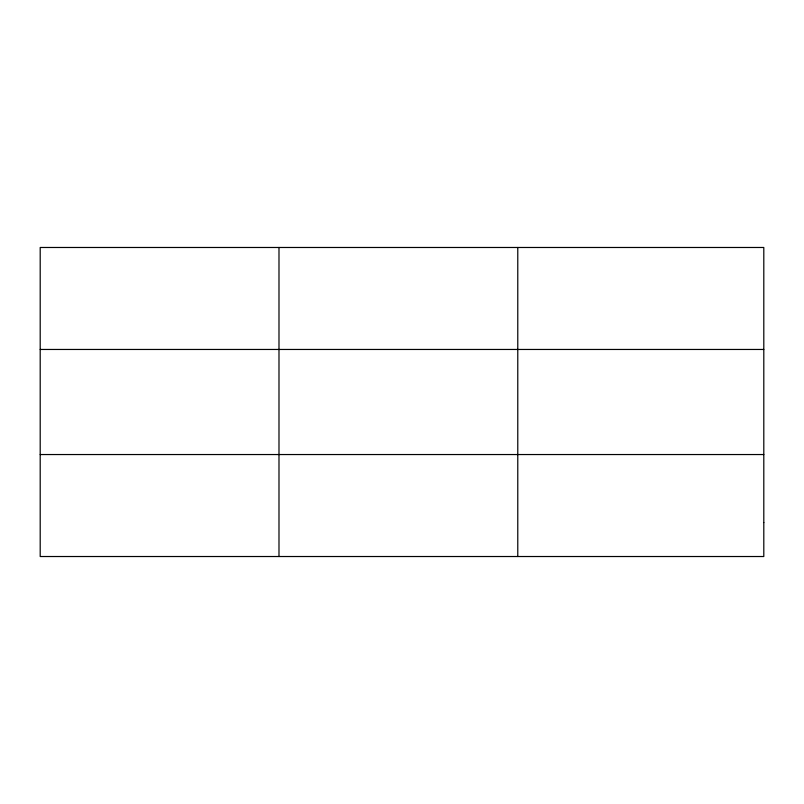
<?xml version="1.0" encoding="UTF-8"?>
<svg xmlns="http://www.w3.org/2000/svg" width="804" height="804" viewBox="0 0 804 804"><rect width="100%" height="100%" fill="white"/><g stroke="black" fill="none" stroke-linecap="round" stroke-linejoin="round"><path stroke-width="1.21" d="M278.988 556.519L278.988 247.481M517.776 556.519L517.776 247.481M40.2 349.459L763.8 349.459M40.2 454.541L763.8 454.541M763.8 522.53L763.8 556.519L40.2 556.519L40.2 247.481L763.8 247.481L763.8 522.53"/></g></svg>
